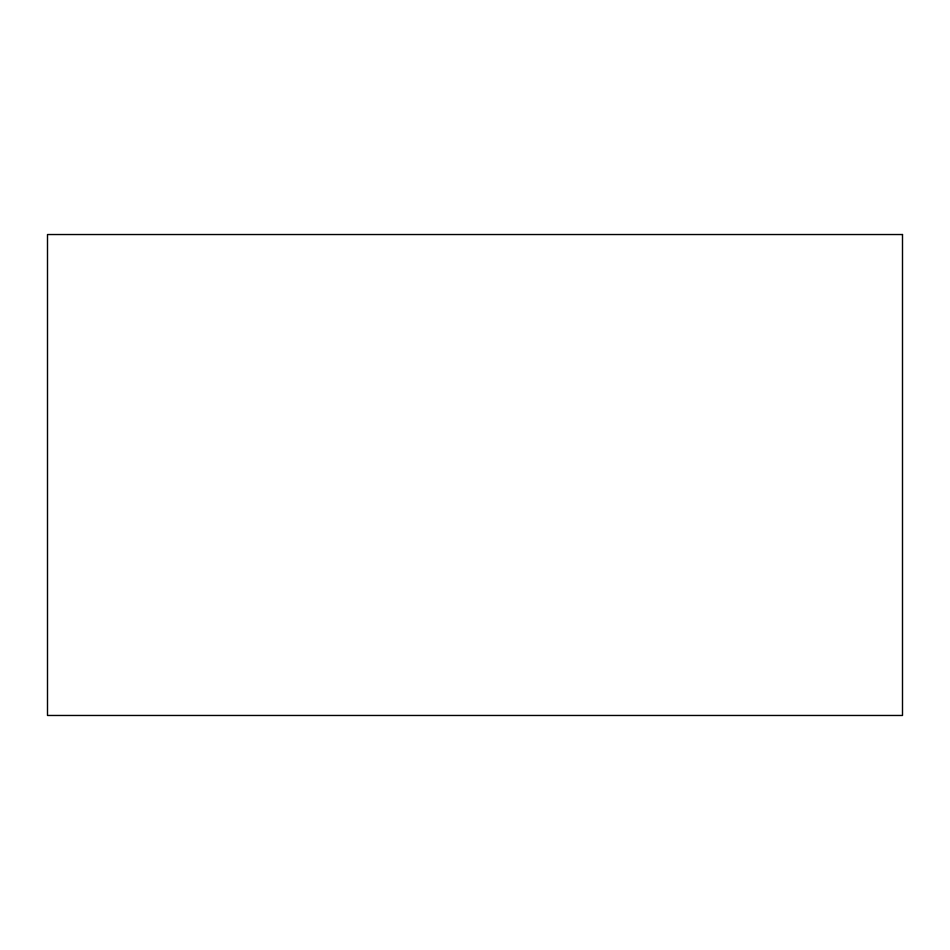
<?xml version="1.0" encoding="UTF-8"?>
<svg xmlns="http://www.w3.org/2000/svg" width="950" height="950" viewBox="0 0 950 950"><rect width="100%" height="100%" fill="white"/><g stroke="black" fill="none" stroke-linecap="round" stroke-linejoin="round"><path stroke-width="1.43" d="M902.5 234.531L47.5 234.531L47.5 715.469L902.5 715.469L902.5 234.531"/></g></svg>
